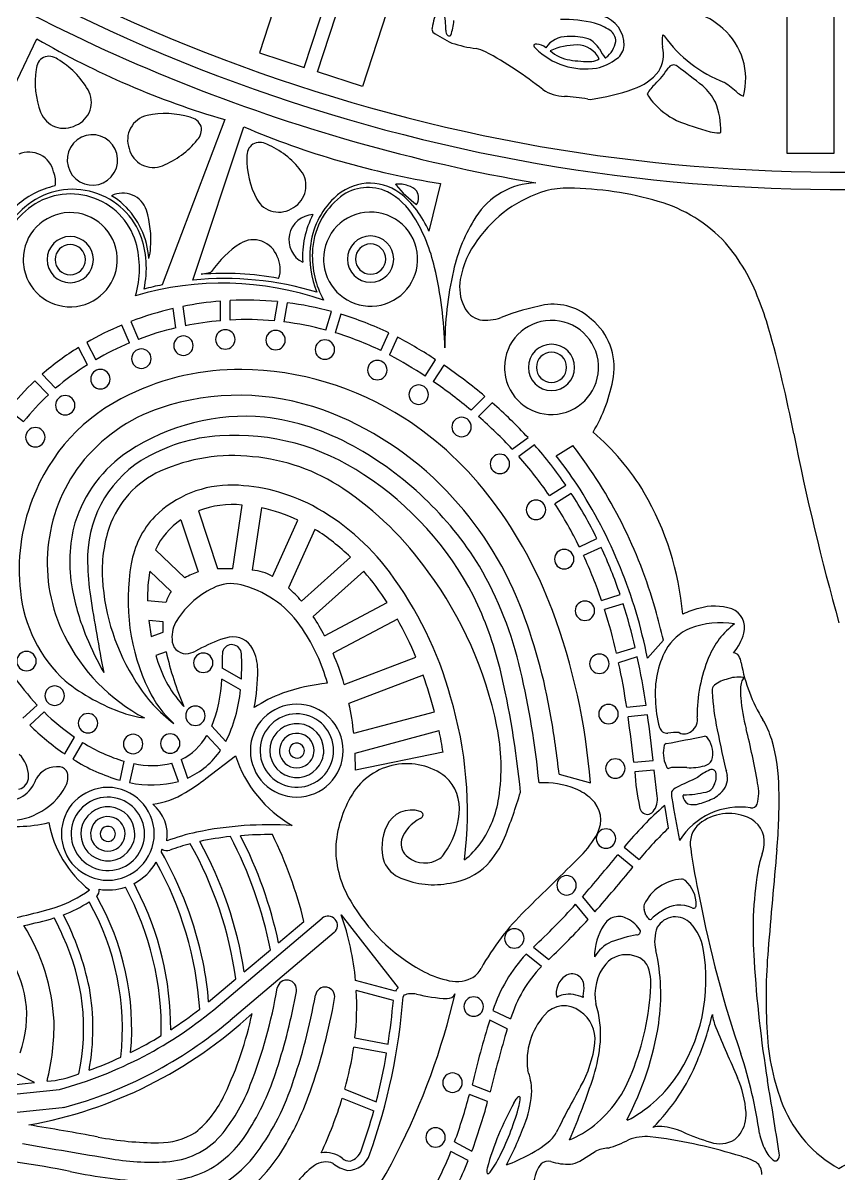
# Model space of a CAD drawing. Header units: metres. Extents: x 0.3 to 22.9, y 0.3 to 22.9.
# Drawn here: x 8.964 to 11.588, y 2.791 to 6.492 of the extents above; entities that cross this region are included whole.
import ezdxf

# ---------------------------------------------------------------- set-up
doc = ezdxf.new("R2010")
doc.units = ezdxf.units.M

msp = doc.modelspace()

# ---------------------------------------------------------------- linework, layer by layer
for p, q in [((9.947497, 7.085355), (9.723649, 6.396421)), ((9.868215, 6.349449), (10.092063, 7.038382)), ((9.910696, 6.335646), (10.134544, 7.024579)), ((10.279111, 6.977607), (10.055263, 6.288673)), ((11.42031, 6.797967), (11.42031, 6.07358)), ((11.572316, 6.07358), (11.572316, 6.797967)), ((8.757053, 5.916859), (9.008132, 6.441686)), ((11.020011, 6.452416), (11.02208, 6.454077)), ((11.02208, 6.454077), (11.02539, 6.451146)), ((9.723649, 6.396421), (9.868215, 6.349449)), ((10.055263, 6.288673), (9.910696, 6.335646)), ((10.779908, 6.247732), (10.788102, 6.246856)), ((9.612733, 6.181693), (9.411045, 5.650282)), ((9.509862, 5.665356), (9.673602, 6.158536)), ((11.42031, 6.07358), (11.572316, 6.07358)), ((10.163204, 5.970463), (10.16219, 5.974015)), ((10.306021, 5.97637), (10.268904, 5.822753)), ((9.536931, 5.684151), (9.564115, 5.689521)), ((9.598597, 5.535107), (9.598597, 5.597824)), ((9.629839, 5.537266), (9.629839, 5.599853)), ((9.781915, 5.596315), (9.77098, 5.534562)), ((9.81303, 5.592852), (9.802117, 5.531226)), ((9.455412, 5.512092), (9.446578, 5.574223)), ((9.477193, 5.580846), (9.486006, 5.518858)), ((9.937446, 5.50485), (9.955961, 5.564594)), ((9.985997, 5.555972), (9.967494, 5.496268)), ((9.30558, 5.463313), (9.280922, 5.520751)), ((9.30992, 5.532403), (9.334596, 5.47492)), ((10.114434, 5.438847), (10.140305, 5.495763)), ((10.168288, 5.481824), (10.142389, 5.424847)), ((9.170664, 5.393155), (9.141642, 5.448727)), ((9.168474, 5.464839), (9.197437, 5.409378)), ((10.256344, 5.357075), (10.290508, 5.409416)), ((10.316476, 5.392041), (10.282304, 5.339689)), ((9.045204, 5.296768), (9.001854, 5.341806)), ((9.025091, 5.362715), (9.068497, 5.317619)), ((10.405051, 5.246989), (10.448999, 5.291708)), ((10.472761, 5.271314), (10.428874, 5.226658)), ((8.915966, 5.249261), (8.965007, 5.210498)), ((10.536647, 5.122092), (10.587711, 5.158912)), ((10.608673, 5.13551), (10.557737, 5.098782)), ((10.678301, 5.100573), (10.732108, 5.133216)), ((10.656395, 4.972363), (10.709353, 5.005651)), ((10.726706, 4.979657), (10.673781, 4.946391)), ((9.527532, 4.923476), (9.58946, 4.737691)), ((9.637947, 4.738235), (9.668434, 4.942264)), ((9.73026, 4.93308), (9.700292, 4.732531)), ((9.471346, 4.894378), (9.527153, 4.726957)), ((9.765643, 4.712709), (9.847328, 4.893658)), ((9.902457, 4.863865), (9.817434, 4.675523)), ((10.752657, 4.807913), (10.809371, 4.834229)), ((9.484106, 4.707967), (9.389797, 4.7984)), ((10.822875, 4.806053), (10.766177, 4.779745)), ((9.58946, 4.737691), (9.637947, 4.738235)), ((9.858785, 4.633173), (10.016292, 4.774498)), ((9.371061, 4.729769), (9.439584, 4.664062)), ((10.059258, 4.729073), (9.896715, 4.58323)), ((9.423392, 4.6286), (9.364072, 4.633814)), ((9.933507, 4.521997), (10.13487, 4.628601)), ((10.824042, 4.635533), (10.883639, 4.654429)), ((10.893463, 4.624769), (10.833882, 4.605878)), ((9.413873, 4.566692), (9.367962, 4.570727)), ((9.367962, 4.570727), (9.375828, 4.519115)), ((9.414795, 4.53321), (9.413873, 4.566692)), ((10.167433, 4.575117), (9.960588, 4.465611)), ((9.375828, 4.519115), (9.414795, 4.53321)), ((9.626756, 4.516915), (9.598776, 4.509489)), ((10.872287, 4.465609), (10.932066, 4.484486)), ((11.023069, 4.507113), (10.97179, 4.449918)), ((9.424003, 4.470072), (9.390878, 4.45809)), ((9.996486, 4.36531), (10.227378, 4.453013)), ((10.938987, 4.453909), (10.879127, 4.435006)), ((9.665696, 4.382032), (9.604412, 4.417462)), ((9.662859, 4.347585), (9.603081, 4.382144)), ((10.250185, 4.394814), (10.011821, 4.304273)), ((8.963138, 4.256795), (9.009336, 4.298917)), ((9.475875, 4.29974), (9.480953, 4.294536)), ((10.90508, 4.291775), (10.967284, 4.298448)), ((9.031292, 4.276657), (8.985028, 4.234476)), ((10.027212, 4.20805), (10.28695, 4.277463)), ((10.971789, 4.26751), (10.909606, 4.260839)), ((9.570271, 4.230899), (9.615763, 4.181687)), ((9.097842, 4.141621), (9.129087, 4.19597)), ((9.598946, 4.153855), (9.555082, 4.201305)), ((10.031816, 4.144583), (10.301481, 4.216649)), ((9.155265, 4.178821), (9.124095, 4.1246)), ((10.314408, 4.14761), (10.032363, 4.089072)), ((9.275782, 4.056796), (9.289278, 4.117924)), ((9.319643, 4.110547), (9.306165, 4.049499)), ((9.46342, 4.053514), (9.442516, 4.112521)), ((9.4718, 4.12342), (9.492749, 4.064285)), ((9.551697, 4.062428), (9.646502, 4.135401)), ((10.032363, 4.089072), (10.031816, 4.144583)), ((10.927645, 4.11544), (10.989947, 4.120742)), ((10.68772, 4.076103), (10.788148, 4.048794)), ((10.993383, 4.089679), (10.931086, 4.084377)), ((11.002868, 4.006145), (10.993383, 4.089679)), ((11.048854, 4.097717), (11.039169, 4.094924)), ((11.2271, 4.088995), (11.225847, 4.08853)), ((11.039629, 3.903483), (11.027162, 3.975612)), ((9.409956, 3.835242), (9.407729, 3.828004)), ((10.924421, 3.777447), (10.876167, 3.817186)), ((10.897044, 3.842099), (10.945293, 3.802364)), ((9.328626, 3.709055), (9.321145, 3.725315)), ((10.762628, 3.682511), (10.802704, 3.633529)), ((10.780694, 3.609103), (10.740669, 3.658022)), ((10.966915, 3.6233), (10.960813, 3.641793)), ((9.591097, 3.330639), (9.925403, 3.613268)), ((9.785374, 3.534171), (9.867048, 3.60322)), ((9.987129, 3.623965), (10.170155, 3.389481)), ((9.964143, 3.567445), (9.629837, 3.284816)), ((10.605112, 3.520298), (10.654506, 3.480937)), ((9.675161, 3.440995), (9.759236, 3.512074)), ((10.63054, 3.458476), (10.581345, 3.497678)), ((9.560437, 3.344115), (9.648115, 3.418129)), ((10.161373, 3.378407), (10.033117, 3.4128)), ((9.000344, 3.084772), (8.395493, 3.386644)), ((10.154749, 3.349121), (10.035438, 3.381116)), ((10.188613, 3.365834), (10.185866, 3.36035)), ((10.474889, 3.316911), (10.531413, 3.28921)), ((10.521021, 3.258108), (10.464325, 3.285893)), ((10.030891, 3.228134), (10.137504, 3.208512)), ((10.132701, 3.17889), (10.02708, 3.19833)), ((8.658574, 3.049793), (9.000344, 3.084772)), ((10.407624, 3.077655), (10.466312, 3.055024)), ((8.661628, 3.019947), (9.081263, 3.062895)), ((9.998726, 3.063879), (10.099658, 3.022734)), ((10.457809, 3.023467), (10.399231, 3.046056)), ((10.56041, 3.040261), (10.562258, 3.035323)), ((9.089802, 3.003452), (8.667738, 2.960254)), ((9.094561, 3.004331), (9.089802, 3.003452)), ((9.990318, 3.034907), (10.091881, 2.993506)), ((10.542216, 3.018855), (10.55002, 3.031188)), ((10.351524, 2.894076), (10.407129, 2.864325)), ((10.395308, 2.833788), (10.33982, 2.863476)), ((10.753897, 2.831913), (10.803273, 2.863455))]:
    msp.add_line(p, q)
for centre, radius, start, end in [((11.583546, 11.577504), 5.564575, -128.169522, -87.001549), ((11.583505, 11.57738), 5.62022, -128.169522, -87.001549), ((11.577333, 11.561807), 5.666378, -123.923822, -99.805511), ((10.443918, 6.454638), 0.166034, 150.716952, 172.558582), ((10.101063, 6.478099), 0.222004, -2.345402, 13.004221), ((11.061109, 6.310456), 0.224462, 46.916302, 89.882193), ((10.209476, 6.507513), 0.140227, -22.603258, -3.057134), ((10.706626, 6.11779), 0.385954, 75.747975, 92.092553), ((10.760764, 6.340103), 0.157171, 55.028264, 74.924127), ((10.799766, 6.421471), 0.097266, -1.039798, 73.044603), ((10.366069, 8.766529), 2.692376, -120.289144, -106.248474), ((10.292842, 6.472102), 0.014149, 163.413326, -139.727211), ((10.554201, 6.86334), 0.484123, -124.205217, -115.964976), ((10.346051, 6.469075), 0.02317, -179.849651, -133.464469), ((10.334035, 6.4561), 0.005491, -135.600164, -26.888), ((10.711907, 6.367648), 0.081115, 88.721394, 146.108144), ((10.729107, 6.268159), 0.181238, 73.495817, 94.871066), ((10.742881, 6.362813), 0.087645, 31.683946, 64.514358), ((10.828544, 6.433959), 0.04145, -1.103683, 57.443573), ((11.118291, 6.435282), 0.099763, 170.11042, -168.618304), ((11.377167, 6.705522), 0.434113, -144.12873, -111.32276), ((11.0737, 6.313146), 0.214024, -15.212203, 48.886603), ((10.473485, 6.824153), 0.417249, -108.333339, -97.197265), ((10.392981, 6.279625), 0.133584, 64.277503, 77.8005), ((10.617357, 6.420806), 0.01085, 173.010042, -120.134616), ((10.613407, 6.415079), 0.009806, 75.354196, 134.05703), ((10.771966, 6.569654), 0.225067, -135.328556, -80.690115), ((10.612451, 6.375081), 0.049605, 49.639874, 86.028306), ((10.74743, 6.206862), 0.215156, 90.597619, 114.210615), ((10.743995, 6.340649), 0.081366, 26.53159, 89.161327), ((10.978039, 6.491406), 0.180556, -152.790267, -142.484292), ((10.785004, 6.449283), 0.086499, -52.074818, -10.742193), ((10.835405, 6.426832), 0.062022, -52.269433, -6.597321), ((10.925443, 6.39072), 0.098249, -32.89811, 14.665934), ((9.052985, 6.340956), 0.047282, 119.687576, 177.411635), ((9.046731, 6.337975), 0.047282, 53.559998, 111.284058), ((8.93501, 6.138479), 0.275623, 30.374537, 59.520117), ((9.86777, 5.317404), 1.229659, 51.375303, 61.688305), ((10.741927, 6.49762), 0.125617, -131.192723, -99.29318), ((10.782632, 6.746603), 0.377905, -99.287641, -88.440951), ((10.789061, 6.41915), 0.050459, -85.621576, -56.661629), ((10.77452, 6.505299), 0.161339, -77.886788, -52.221214), ((10.836669, 6.382697), 0.002226, -145.983473, -47.666642), ((9.278312, 6.302121), 0.275623, 171.451517, -159.402904), ((10.875795, 6.439136), 0.166794, -72.06955, -37.604557), ((10.752079, 6.541628), 0.346336, -45.124179, -34.113973), ((11.055561, 6.338509), 0.018951, 51.011286, 152.061659), ((9.070838, 3.674464), 3.341023, 51.520275, 53.300698), ((11.141182, 6.152029), 0.20429, 135.112316, 146.578366), ((11.01256, 5.994335), 0.369956, 47.551804, 56.022864), ((9.102936, 6.237921), 0.080468, -67.520333, 29.747246), ((10.711652, 6.401282), 0.144922, -121.772657, -92.756465), ((10.612804, 5.144597), 1.11572, 81.386263, 85.276382), ((10.692232, 6.948344), 0.708009, -82.2178, -70.62233), ((11.086345, 6.326315), 0.131129, -151.89982, -137.675304), ((11.048875, 6.170886), 0.156021, 25.204282, 49.719049), ((11.309838, 6.32929), 0.078133, -127.520772, -112.272934), ((11.179092, 6.402833), 0.25129, -139.015321, -117.10179), ((10.981639, 6.149713), 0.226071, -2.214481, 22.802249), ((9.095317, 6.23429), 0.080468, -158.775612, -61.508034), ((9.380393, 6.116367), 0.080468, 102.935989, -159.796433), ((9.421136, 5.925505), 0.275623, 73.163118, 102.308697), ((9.492048, 6.14288), 0.047282, 21.399177, 79.123236), ((9.489999, 6.149499), 0.047282, -44.728401, 12.995659), ((10.729451, 8.635241), 2.692376, -113.089144, -99.048474), ((11.469982, 7.208123), 1.105959, -111.502026, -105.577592), ((9.186861, 6.052051), 0.081147, 48.444203, 138.444203), ((9.186861, 6.052051), 0.081147, -41.555797, 48.444203), ((9.308692, 6.288812), 0.275623, -67.913862, -38.768283), ((9.724839, 6.061358), 0.047282, 60.759998, 118.484058), ((11.20506, 6.26845), 0.12969, -104.319115, -91.297252), ((11.203653, 6.142811), 0.004299, -110.835231, -25.25244), ((8.982777, 5.996131), 0.081131, 12.303877, 113.701893), ((9.186861, 6.052051), 0.081147, 138.444203, -131.555797), ((9.382888, 6.108304), 0.080468, -165.808732, -68.541153), ((9.730671, 6.065099), 0.047282, 126.887576, -175.388365), ((9.639003, 5.849432), 0.275623, 37.574537, 66.720117), ((9.959088, 6.054811), 0.275623, 178.651517, -152.202904), ((8.986863, 5.982927), 0.08113, -10.367531, 22.076684), ((9.186861, 6.052051), 0.081147, -131.555797, -41.555797), ((9.793141, 5.969137), 0.080468, -60.320333, 36.947246), ((9.120904, 5.710938), 0.263041, 101.898961, 133.953661), ((10.079, 5.815207), 0.162124, 53.580828, 135.106828), ((10.073058, 5.819447), 0.144058, 64.117224, 127.66465), ((10.170472, 5.882384), 0.092005, 69.860314, 95.164367), ((10.495361, 6.258086), 0.439381, -139.109899, -127.250494), ((10.192117, 5.921413), 0.048401, 39.18112, 78.036729), ((10.618888, 5.742951), 0.235347, 91.598248, 147.739667), ((10.71195, 5.702035), 0.259305, 88.399643, 105.019502), ((10.70655, 4.881693), 1.07962, 73.860076, 89.32912), ((9.123393, 5.722676), 0.234853, 22.508561, 130.997798), ((9.116646, 5.723284), 0.219332, 16.967255, 128.283043), ((9.284156, 5.864178), 0.081068, 18.950564, 116.0149), ((9.120085, 5.727582), 0.245734, 47.163937, 58.467646), ((9.786038, 5.96458), 0.080468, -151.575612, -54.308034), ((10.137667, 5.747853), 0.251302, 133.668158, 174.847775), ((10.128933, 5.747899), 0.234837, 127.789558, 178.469117), ((10.032355, 5.754494), 0.220419, 31.186835, 61.968055), ((9.983089, 5.702117), 0.310231, 22.883494, 51.726502), ((10.19249, 5.930363), 0.042984, -30.820334, 30.211943), ((10.761204, 5.559052), 0.410302, 106.488519, 144.904853), ((9.169706, 5.66092), 0.301173, 128.856208, 166.306628), ((9.151841, 5.683745), 0.282928, 130.173624, 148.206496), ((9.107571, 5.718404), 0.260989, 3.738296, 46.519055), ((9.028264, 5.792831), 0.346613, -3.91739, 16.367347), ((10.875722, 5.466162), 0.471161, 42.590554, 73.863821), ((9.115382, 5.731265), 0.151344, 91.478807, -179.984814), ((9.115382, 5.731265), 0.151344, 2.942427, 91.478807), ((9.899658, 5.795247), 0.081129, 92.580051, 167.911855), ((10.151744, 5.741259), 0.289199, 152.165024, -176.341315), ((10.081375, 5.733015), 0.151344, 91.478807, -179.984814), ((10.081375, 5.733015), 0.151344, 2.942427, 91.478807), ((9.768137, 5.589701), 0.531804, 12.629015, 31.634736), ((10.864562, 5.58215), 0.528949, 147.214826, 167.655679), ((9.053634, 5.703993), 0.306596, -12.696888, 20.743166), ((9.899658, 5.795247), 0.081129, 167.911855, -116.756342), ((9.115359, 5.73135), 0.074404, 90, 180), ((9.115359, 5.73135), 0.048645, 90, -180), ((9.115359, 5.73135), 0.074404, 0, 90), ((9.115359, 5.73135), 0.048645, 0, 90), ((9.023566, 5.70295), 0.314389, -16.173323, 15.561339), ((9.85085, 5.498488), 0.341844, 123.420744, 145.235311), ((9.704235, 5.714194), 0.081131, 19.503877, 120.901893), ((10.081352, 5.7331), 0.074404, 90, 180), ((10.081352, 5.7331), 0.048645, 90, 180), ((10.081352, 5.7331), 0.074404, 0, 90), ((10.081352, 5.7331), 0.048645, 0, 90), ((10.662006, 5.615536), 0.296861, 142.816372, 169.9016), ((10.77023, 5.396475), 0.596324, 20.216614, 40.660107), ((9.115375, 5.731199), 0.151354, -82.519822, 2.967384), ((9.228166, 5.777964), 0.146166, -16.921384, -3.456615), ((9.710076, 5.701616), 0.081009, -22.11702, 29.316587), ((10.185961, 5.741239), 0.300003, 174.418098, -157.487099), ((10.186424, 5.742289), 0.292486, 177.671334, -151.207852), ((10.081368, 5.732949), 0.151354, -82.519822, 2.967384), ((9.115029, 5.731079), 0.150991, 179.944755, -168.024038), ((9.115359, 5.73135), 0.074404, 180, -90), ((9.115359, 5.73135), 0.048645, 180, -90), ((9.115359, 5.73135), 0.048645, -90, 0), ((9.115359, 5.73135), 0.074404, -90, 0), ((10.081022, 5.732829), 0.150991, 179.944755, -168.024038), ((10.081368, 5.732949), 0.151354, -168.007028, -82.519822), ((10.081352, 5.7331), 0.074404, 180, -90), ((10.081352, 5.7331), 0.048645, 180, -90), ((10.081352, 5.7331), 0.048645, -90, 0), ((10.081352, 5.7331), 0.074404, -90, 0), ((9.047219, 5.416316), 1.273241, 1.392186, 13.149725), ((9.115375, 5.731199), 0.151354, -168.007028, -82.519822), ((9.612872, 4.658642), 1.011971, 72.99545, 95.84233), ((9.611165, 4.728242), 0.958787, 79.54656, 94.440577), ((9.562468, 5.698458), 0.009088, -79.558033, -33.741677), ((11.37736, 5.454448), 1.0573, 166.836212, -179.609959), ((10.509131, 5.64292), 0.141553, 169.964506, -153.87656), ((9.605873, 4.658641), 0.99697, 71.021748, 106.332621), ((9.612872, 4.658642), 1.011971, 101.504208, 104.895811), ((9.681541, 4.562175), 1.038965, 94.579018, 101.343153), ((9.681638, 4.556168), 1.044969, 84.493316, 92.841328), ((9.681361, 4.551284), 1.049858, 74.837383, 82.795186), ((10.211207, 5.165251), 1.201048, 16.733236, 21.35191), ((9.680947, 4.564174), 1.036884, 103.06354, 110.966936), ((9.671706, 4.522648), 1.080064, 64.287072, 73.082589), ((10.449711, 5.609642), 0.073644, -156.768747, -103.412705), ((10.792246, 4.797927), 0.80211, 100.881078, 111.286538), ((10.669668, 5.410604), 0.177373, 46.288717, 99.35657), ((9.664102, 4.609071), 0.988932, 112.797083, 120.077804), ((9.681542, 4.562173), 0.976463, 94.872822, 101.551499), ((9.681644, 4.556481), 0.982153, 84.781176, 93.023532), ((9.681363, 4.551298), 0.98734, 74.967571, 82.975005), ((10.451868, 5.681851), 0.145126, -97.618391, -70.188835), ((10.663123, 5.384904), 0.151344, 91.478807, -179.984814), ((10.663123, 5.384904), 0.151344, 2.942427, 91.478807), ((10.666769, 5.385698), 0.197956, -9.145168, 50.667855), ((9.680985, 4.564013), 0.974545, 103.383338, 110.820201), ((9.479338, 5.454789), 0.031252, 90, -180), ((9.479338, 5.454789), 0.031252, 0, 90), ((9.614218, 5.474865), 0.031252, 90, -180), ((9.614218, 5.474865), 0.031252, 0, 90), ((9.775868, 5.47258), 0.031252, 90, 180), ((9.775868, 5.47258), 0.031252, 0, 90), ((9.671689, 4.522593), 1.017618, 64.209575, 73.101083), ((9.535665, 4.274637), 1.362906, 56.368567, 62.34336), ((7.415303, 4.393941), 4.10117, 10.931469, 15.806439), ((9.623468, 4.673857), 0.912458, 121.873925, 130.979195), ((9.664125, 4.609025), 0.926479, 112.767825, 120.246583), ((9.344222, 5.412899), 0.031252, 90, 180), ((9.344222, 5.412899), 0.031252, 0, 90), ((9.479338, 5.454789), 0.031252, -180, -90), ((9.479338, 5.454789), 0.031252, -90, 0), ((9.614218, 5.474865), 0.031252, 180, -90), ((9.614218, 5.474865), 0.031252, -90, 0), ((9.775868, 5.47258), 0.031252, 180, -90), ((9.775868, 5.47258), 0.031252, -90, 0), ((9.934369, 5.442155), 0.031252, 90, -180), ((9.934369, 5.442155), 0.031252, -180, -90), ((9.934369, 5.442155), 0.031252, 0, 90), ((9.934369, 5.442155), 0.031252, -90, 0), ((10.6631, 5.384989), 0.074404, 90, 180), ((10.6631, 5.384989), 0.074404, 0, 90), ((9.344222, 5.412899), 0.031252, -180, -90), ((9.344222, 5.412899), 0.031252, -90, 0), ((10.103108, 5.376178), 0.031252, 90, 180), ((10.103108, 5.376178), 0.031252, 0, 90), ((9.530958, 4.267068), 1.309312, 56.356711, 62.161151), ((10.6631, 5.384989), 0.048645, 90, 180), ((10.6631, 5.384989), 0.048645, 0, 90), ((9.622782, 4.674779), 0.848808, 122.184745, 130.769324), ((9.212406, 5.346968), 0.031252, 90, 180), ((9.212406, 5.346968), 0.031252, 0, 90), ((9.658834, 4.565767), 0.812302, 89.390402, 115.87886), ((9.656917, 4.393938), 0.984142, 57.281748, 89.385219), ((10.103108, 5.376178), 0.031252, -180, -90), ((10.103108, 5.376178), 0.031252, -90, 0), ((9.391178, 4.032194), 1.644798, 49.974284, 55.766955), ((10.66277, 5.384718), 0.150991, 179.944755, -168.024038), ((10.6631, 5.384989), 0.074404, 180, -90), ((10.6631, 5.384989), 0.048645, 180, -90), ((10.6631, 5.384989), 0.074404, -90, 0), ((10.6631, 5.384989), 0.048645, -90, 0), ((10.663116, 5.384838), 0.151354, -82.519822, 2.967384), ((9.635636, 4.667482), 0.925415, 133.224811, 141.048013), ((9.212406, 5.346968), 0.031252, -180, -90), ((9.212406, 5.346968), 0.031252, -90, 0), ((9.391075, 4.031966), 1.582539, 50.153926, 55.725103), ((10.663116, 5.384838), 0.151354, -168.007028, -82.519822), ((10.363433, 5.436805), 0.505565, -30.982414, -9.399757), ((9.634684, 4.668372), 0.861607, 133.169813, 141.00868), ((9.561109, 4.747565), 0.606141, 115.068211, 159.511234), ((9.099258, 5.263135), 0.031252, 90, -180), ((9.099258, 5.263135), 0.031252, 0, 90), ((9.657511, 4.496264), 0.798934, 70.255678, 108.445022), ((10.235895, 5.297166), 0.031252, 90, 180), ((10.235895, 5.297166), 0.031252, -180, -90), ((10.235895, 5.297166), 0.031252, 0, 90), ((10.235895, 5.297166), 0.031252, -90, 0), ((9.099258, 5.263135), 0.031252, -180, -90), ((9.099258, 5.263135), 0.031252, -90, 0), ((9.505262, 4.166905), 1.468256, 42.503578, 48.780566), ((9.58107, 4.732112), 0.551021, 108.664073, 141.808205), ((9.678489, 4.547005), 0.680533, 84.809795, 123.473074), ((9.64734, 4.454732), 0.775576, 60.770496, 83.134539), ((9.568883, 4.266065), 1.045556, 43.582896, 69.94599), ((9.59381, 4.299353), 1.097831, 36.738146, 57.178903), ((10.373977, 5.193084), 0.031252, 90, 180), ((10.373977, 5.193084), 0.031252, 0, 90), ((9.505307, 4.166952), 1.405686, 42.803252, 48.926827), ((9.00332, 5.160303), 0.031252, 90, 180), ((9.00332, 5.160303), 0.031252, 0, 90), ((10.373977, 5.193084), 0.031252, -180, -90), ((10.373977, 5.193084), 0.031252, -90, 0), ((9.00332, 5.160303), 0.031252, -180, -90), ((9.00332, 5.160303), 0.031252, -90, 0), ((9.627362, 4.626325), 0.53922, 93.230731, 121.71764), ((9.645568, 4.427197), 0.73909, 55.960862, 93.769944), ((10.282274, 4.574338), 0.792129, 30.94713, 49.486113), ((19.218573, 6.711924), 7.927586, -168.796693, -164.276039), ((9.535641, 4.760579), 0.423596, 123.289139, 162.938017), ((9.490272, 4.162269), 1.107513, 31.795726, 61.067597), ((9.570125, 4.226357), 1.380269, 34.374268, 41.199139), ((9.508663, 4.18785), 1.546136, 15.707002, 37.69355), ((9.566522, 4.755666), 0.52511, 142.846654, -153.522354), ((9.542659, 4.771109), 0.37155, 122.344513, -177.818505), ((9.639206, 4.526868), 0.574258, 83.72261, 114.076169), ((9.646763, 4.478302), 0.621839, 56.223803, 84.904156), ((10.497271, 5.074441), 0.031252, 90, 180), ((10.497271, 5.074441), 0.031252, 180, -90), ((10.497271, 5.074441), 0.031252, 0, 90), ((10.497271, 5.074441), 0.031252, -90, 0), ((9.570397, 4.226557), 1.317428, 34.479218, 41.457645), ((9.596207, 4.245332), 1.379262, 33.608367, 38.321328), ((9.534178, 4.769293), 0.310092, 114.631815, 161.087543), ((9.498511, 4.176498), 1.029316, 27.289612, 56.98908), ((9.633092, 4.657199), 0.349099, 88.882909, 134.74048), ((9.625046, 4.426062), 0.580359, 62.381827, 88.533582), ((9.401184, 4.13778), 1.601322, 11.240328, 32.950906), ((9.402933, 4.118055), 1.056842, 35.218272, 56.093868), ((9.518327, 4.209617), 1.12111, 21.558594, 43.891381), ((9.558022, 4.219139), 1.39435, 26.17602, 33.053978), ((10.147085, 4.509298), 0.94162, 5.005384, 30.111093), ((9.567464, 4.735605), 0.616346, 158.676523, -173.400231), ((9.638158, 4.631564), 0.312171, 84.434489, 110.755237), ((9.619559, 4.410806), 0.533877, 64.746001, 78.032818), ((9.539066, 4.277686), 0.751723, 36.708422, 61.817863), ((9.326421, 4.101831), 1.430261, 20.516826, 36.672011), ((10.613257, 4.926797), 0.031252, 90, -180), ((10.613257, 4.926797), 0.031252, 180, -90), ((10.613257, 4.926797), 0.031252, 0, 90), ((10.613257, 4.926797), 0.031252, -90, 0), ((9.558123, 4.219215), 1.33172, 26.235308, 33.095929), ((9.592705, 4.708243), 0.284506, 136.19924, 170.971753), ((9.594942, 4.70673), 0.224694, 123.371184, 155.92244), ((9.582435, 4.760281), 0.468611, 164.582079, -169.17046), ((9.655509, 4.730558), 0.437436, 161.438854, -176.483608), ((9.557492, 4.307272), 0.654826, 45.521325, 58.210233), ((10.703948, 4.768092), 0.031252, 90, -180), ((10.703948, 4.768092), 0.031252, 0, 90), ((9.433117, 4.16114), 1.4696, 18.832595, 24.893599), ((9.432425, 4.160839), 1.532857, 18.784316, 24.892828), ((9.974968, 4.768686), 0.803676, -179.164423, -171.47657), ((9.96088, 4.636108), 0.659577, 169.801878, -154.03842), ((9.388537, 4.142638), 1.204889, 12.840186, 30.039893), ((10.703948, 4.768092), 0.031252, -180, -90), ((10.703948, 4.768092), 0.031252, -90, 0), ((9.904777, 4.745294), 0.687138, -176.532044, -147.082808), ((9.907126, 4.642489), 0.543124, 170.752539, -179.08475), ((9.577251, 4.55511), 0.179001, 106.252692, 121.356554), ((9.692082, 4.587825), 0.144939, 59.500585, 86.752609), ((9.378735, 4.138247), 0.901215, 32.96344, 40.964321), ((9.17281, 4.003186), 1.209427, 15.43792, 36.76224), ((9.252996, 3.978422), 1.260163, 11.512232, 36.473594), ((9.407036, 4.710347), 0.454127, -174.239618, -132.677381), ((9.856905, 4.805225), 0.746674, -169.740266, -157.355551), ((9.568287, 4.583868), 0.151643, 148.073084, 162.843516), ((9.702759, 4.413859), 0.290917, 113.951079, 147.299223), ((9.63327, 4.564165), 0.125369, 70.157232, 112.814176), ((9.583259, 4.36175), 0.333446, 33.106191, 73.882589), ((9.532651, 4.356091), 0.427946, 40.351053, 48.282034), ((15.804393, 5.674393), 6.703031, -171.205581, -169.067698), ((9.344242, 4.128814), 1.188615, 13.958944, 25.922752), ((10.770649, 4.602216), 0.031252, 90, 180), ((10.770649, 4.602216), 0.031252, 0, 90), ((8.911591, 3.968306), 1.774071, 9.537439, 21.606478), ((8.756785, 3.891644), 2.037433, 4.423689, 20.438271), ((10.770649, 4.602216), 0.031252, 180, -90), ((10.770649, 4.602216), 0.031252, -90, 0), ((9.147792, 4.068844), 1.76955, 12.956905, 17.667127), ((9.152035, 4.07012), 1.827624, 13.104281, 17.666819), ((9.012615, 4.033683), 2.065445, 13.250834, 16.098702), ((11.214512, 4.304446), 0.314829, 104.172577, 114.268471), ((11.187242, 4.445187), 0.171882, 71.192158, 106.846473), ((11.221023, 4.548291), 0.063404, -16.525797, 70.051184), ((9.545193, 4.516923), 0.102657, 148.194328, -176.180764), ((9.341861, 4.208173), 0.669724, 27.94267, 34.056989), ((9.160771, 4.005146), 1.156821, 22.777458, 29.51851), ((11.206506, 4.293189), 0.270619, 80.361212, 111.242753), ((11.404875, 4.356037), 0.254995, 126.887063, 157.934105), ((9.63812, 4.791812), 0.605314, -153.481317, -118.009381), ((10.174224, 4.93219), 1.088426, -157.61845, -150.919307), ((9.639763, 4.44859), 0.069552, 25.889171, 100.778122), ((9.348053, 4.20215), 0.617663, 15.670792, 33.590647), ((11.174834, 4.392802), 0.166429, 113.50582, 150.20846), ((11.116979, 4.575912), 0.171036, -39.686985, -15.482178), ((9.488959, 4.509501), 0.046198, 179.276234, -92.151906), ((9.900741, 3.7419), 0.824849, 111.474411, 117.640765), ((9.635108, 4.462041), 0.031252, 83.602243, 165.059089), ((9.635108, 4.462041), 0.031252, 2.145398, 83.602243), ((8.974799, 4.440162), 0.031252, 90, -180), ((8.974799, 4.440162), 0.031252, 0, 90), ((9.773835, 4.561663), 0.396716, -164.866145, -138.682735), ((10.391774, 4.687048), 0.991796, -167.363116, -156.686694), ((9.47792, 4.550201), 0.087362, -83.886503, -62.638634), ((9.543236, 4.434785), 0.031252, 90, -180), ((9.543236, 4.434785), 0.031252, 0, 90), ((10.163246, 4.438473), 0.559229, 176.757991, -177.846844), ((8.810784, 4.429388), 0.856222, -3.170517, 2.263952), ((9.573917, 4.41311), 0.144316, -0.017622, 27.147562), ((9.186131, 4.131856), 0.843313, 16.071096, 23.313851), ((10.817103, 4.431801), 0.031252, 90, -180), ((10.817103, 4.431801), 0.031252, 0, 90), ((8.557144, 3.940074), 2.436638, 8.457591, 12.173864), ((11.296643, 4.336799), 0.300201, 152.48389, -175.939129), ((11.618114, 4.265583), 0.48661, 157.495953, -179.493594), ((11.246767, 4.443924), 0.02284, 35.768811, 85.399424), ((11.217386, 4.427081), 0.056632, 7.944473, 32.217711), ((8.974799, 4.440162), 0.031252, -180, -90), ((8.974799, 4.440162), 0.031252, -90, 0), ((9.543236, 4.434785), 0.031252, -180, -90), ((9.543236, 4.434785), 0.031252, -90, 0), ((9.110069, 4.406268), 0.608202, -10.912914, 0.640372), ((7.709046, 3.751198), 2.86675, 5.359486, 13.399551), ((7.809527, 3.768782), 2.82753, 5.686183, 13.115773), ((10.817103, 4.431801), 0.031252, -180, -90), ((10.817103, 4.431801), 0.031252, -90, 0), ((8.544753, 3.938056), 2.386685, 8.52292, 12.017925), ((11.780192, 4.522817), 0.514286, -170.157972, -148.169684), ((9.588329, 4.848049), 0.797984, -145.656183, -136.516254), ((9.489169, 4.864438), 0.624644, -128.631525, -109.054805), ((9.747463, 4.632349), 0.493791, -148.164722, -127.21696), ((9.161918, 4.398666), 0.441473, -22.334771, -2.144797), ((9.999701, 3.769779), 0.601908, 95.428642, 109.607227), ((8.98826, 3.935025), 1.343079, 14.771492, 20.019477), ((11.243925, 4.29521), 0.087984, 102.400637, 133.961123), ((11.263145, 4.28815), 0.100499, 80.552681, 112.286918), ((11.42035, 4.340272), 0.149904, 169.099172, -172.915796), ((11.310519, 4.36051), 0.038238, 143.476685, 167.75543), ((11.27837, 4.385227), 0.00242, -54.051442, 58.318548), ((9.06549, 4.328977), 0.031252, 90, 180), ((9.06549, 4.328977), 0.031252, 0, 90), ((9.691798, 4.505193), 0.360338, -154.023956, -132.404475), ((9.205715, 4.387727), 0.458903, -26.678536, -5.018364), ((9.974726, 3.873747), 0.495717, 110.920517, 122.651505), ((11.212278, 4.344508), 0.032604, 154.505083, -174.801589), ((11.947888, 4.383035), 0.769199, -176.908746, -167.73307), ((9.06549, 4.328977), 0.031252, 180, -90), ((9.06549, 4.328977), 0.031252, -90, 0), ((9.517915, 4.264522), 0.031252, 90, -180), ((9.517915, 4.264522), 0.031252, 0, 90), ((9.844033, 4.152454), 0.14931, 90, 180), ((9.844033, 4.152454), 0.14931, 0, 90), ((9.111363, 4.110901), 0.920987, 6.055019, 12.120089), ((9.108499, 3.9562), 1.284234, -6.933749, 16.694907), ((10.846447, 4.269774), 0.031252, 90, -180), ((10.846447, 4.269774), 0.031252, 0, 90), ((11.345979, 4.322215), 0.348848, -178.903585, -164.107986), ((12.010362, 4.39887), 0.742782, -174.043166, -166.280834), ((9.552496, 4.808764), 0.744843, -134.406947, -124.642464), ((9.172664, 4.240429), 0.031252, 90, -180), ((9.172664, 4.240429), 0.031252, 0, 90), ((9.394391, 4.574658), 0.319839, -109.954192, -97.281253), ((9.517915, 4.264522), 0.031252, 180, -90), ((9.517915, 4.264522), 0.031252, -90, 0), ((9.84402, 4.152474), 0.118071, 85.586122, 171.184177), ((9.84402, 4.152474), 0.118071, -0.011933, 85.586122), ((7.851517, 3.766092), 2.853096, 6.237956, 10.014856), ((10.846447, 4.269774), 0.031252, 180, -90), ((10.846447, 4.269774), 0.031252, -90, 0), ((5.914224, 3.567259), 5.043302, 6.240077, 7.904646), ((5.856121, 3.560103), 5.164348, 6.232288, 7.873072), ((11.090798, 4.250797), 0.042053, -57.269639, 14.437648), ((9.552484, 4.808947), 0.80748, -134.647982, -124.266123), ((9.172664, 4.240429), 0.031252, -180, -90), ((9.172664, 4.240429), 0.031252, -90, 0), ((9.84402, 4.152474), 0.086819, 84.986291, 169.989049), ((9.84402, 4.152474), 0.086819, -0.016467, 84.986291), ((9.842179, 4.098546), 0.658858, -8.559755, 11.501779), ((11.034232, 4.233439), 0.024706, -164.152291, -82.594843), ((9.110913, 3.668101), 2.247367, 9.719664, 14.287142), ((11.094071, 4.103533), 0.289839, 16.903887, 30.716369), ((9.317605, 4.173772), 0.031252, 90, -180), ((9.317605, 4.173772), 0.031252, 0, 90), ((9.436913, 4.175117), 0.031252, 90, -180), ((9.436913, 4.175117), 0.031252, 0, 90), ((9.386652, 4.297937), 0.194181, -63.991813, -29.84372), ((9.84402, 4.152473), 0.055567, 83.17519, 166.376125), ((9.84402, 4.152473), 0.055567, -0.025745, 83.17519), ((8.98826, 3.935025), 1.343079, 9.107157, 12.103877), ((10.183058, 8.864074), 4.765271, -79.732811, -78.229782), ((11.063414, 3.984832), 0.22561, 87.345653, 96.616982), ((11.090199, 4.239395), 0.033456, -119.231581, -45.772322), ((11.153497, 4.184268), 0.01482, 22.93789, 83.744616), ((11.105286, 4.144845), 0.076612, -17.802268, 36.154636), ((13.637597, 4.67747), 2.48391, -169.3778, -165.909029), ((10.790255, 4.021991), 0.604326, 0.465729, 15.925376), ((9.439985, 4.627483), 0.531379, -122.399124, -106.476116), ((9.317605, 4.173772), 0.031252, 180, -90), ((9.317605, 4.173772), 0.031252, -90, 0), ((9.436913, 4.175117), 0.031252, -180, -90), ((9.436913, 4.175117), 0.031252, -90, 0), ((9.390286, 4.293508), 0.251081, -65.915336, -33.793986), ((9.844033, 4.152454), 0.14931, 180, -90), ((9.844019, 4.152452), 0.118073, 171.173296, -103.933085), ((9.844019, 4.152452), 0.086822, 169.975166, -105.788031), ((9.84402, 4.152454), 0.055571, 166.357247, -111.428679), ((9.844021, 4.152457), 0.024321, 158.92106, -122.996629), ((9.84402, 4.152473), 0.024314, 79.447863, 158.95543), ((9.844033, 4.152454), 0.14931, -90, 0), ((9.84402, 4.152473), 0.024314, -0.059703, 79.447863), ((9.84402, 4.152448), 0.024315, -44.89682, 0.000348), ((9.84402, 4.152447), 0.055567, -29.208695, 0.000605), ((9.84402, 4.152447), 0.086819, -21.547959, 0.00127), ((9.84402, 4.152446), 0.118071, -19.037167, 0.001596), ((11.115657, 4.14487), 0.093201, 164.34741, -153.734069), ((11.034617, 4.165597), 0.009763, 103.044457, 153.083846), ((8.879561, 4.068373), 0.101741, 0.325809, 45.021446), ((9.438675, 4.624789), 0.590889, -122.166804, -106.002262), ((9.376976, 4.366905), 0.262691, -102.606355, -75.552317), ((10.03633, 4.266344), 0.411232, -161.432887, -120.306314), ((9.844019, 4.152452), 0.118073, -103.933085, -19.039465), ((9.844019, 4.152452), 0.086822, -105.788031, -21.551229), ((9.84402, 4.152454), 0.055571, -111.428679, -29.214605), ((9.844021, 4.152457), 0.024321, -122.996629, -44.914318), ((10.197656, 3.905065), 0.205189, 52.670983, 148.326545), ((10.8683, 4.094711), 0.031252, 90, 180), ((10.8683, 4.094711), 0.031252, 0, 90), ((11.147548, 4.137136), 0.034473, -76.239483, -27.119128), ((9.073424, 4.02154), 0.078987, 83.036725, 149.364383), ((9.078964, 4.070757), 0.029466, 20.814838, 82.128171), ((9.04893, 4.067271), 0.059244, -28.894888, 13.625592), ((10.8683, 4.094711), 0.031252, -180, -90), ((10.8683, 4.094711), 0.031252, -90, 0), ((11.696843, 4.129963), 0.767112, -176.593232, -168.074615), ((11.043915, 4.106031), 0.012079, -168.511157, -113.135978), ((11.072258, 3.699592), 0.398812, 86.265314, 93.36434), ((11.10776, 4.282058), 0.184747, -92.955374, -74.945092), ((11.23016, 3.951362), 0.150285, 112.4789, 130.51691), ((11.178939, 4.077563), 0.014119, 21.285604, 116.226564), ((11.122847, 4.071479), 0.070149, -26.354617, 9.19511), ((11.166872, 4.063556), 0.062235, -50.725013, 8.478634), ((8.908065, 4.091825), 0.101922, -97.275782, -17.138465), ((8.940877, 4.067744), 0.040442, -76.234318, 1.710196), ((8.921063, 4.131667), 0.202381, -64.092793, -27.363981), ((9.376774, 4.365558), 0.32385, -102.593331, -74.481534), ((9.138492, 4.600847), 0.678699, -59.189775, -52.495908), ((10.232163, 3.967764), 0.134824, -7.751, 48.169341), ((10.63555, 3.762211), 0.286991, 68.514734, 92.47751), ((12.148458, 1.820388), 2.464375, 114.34614, 116.083263), ((11.155108, 4.051191), 0.032465, -80.941207, -19.530103), ((11.189948, 4.016317), 0.139604, -14.8883, 12.914769), ((9.236303, 3.884724), 0.14931, 90, 180), ((9.23629, 3.884745), 0.118071, 85.586122, 171.184177), ((9.236303, 3.884724), 0.14931, 0, 90), ((9.23629, 3.884745), 0.118071, -0.011933, 85.586122), ((9.344971, 4.242576), 0.265306, -82.275073, -57.857741), ((10.338713, 3.819907), 0.369954, 148.573136, 177.224974), ((10.15284, 4.052575), 0.344816, -34.892419, -8.689238), ((8.881681, 4.520524), 1.754788, -21.688722, -16.608079), ((10.680357, 3.880203), 0.160794, 46.245147, 67.972073), ((10.944614, 3.994795), 0.05935, -40.634706, 11.025919), ((11.104512, 4.012458), 0.055769, 172.029095, -166.956559), ((11.08619, 3.993499), 0.045549, 117.824187, 144.125825), ((15.472526, 4.722746), 4.481035, -170.716555, -168.947683), ((11.088894, 4.006931), 0.003176, 99.476724, -160.38359), ((11.119967, 4.010307), 0.034353, -172.569942, -122.508146), ((11.081093, 4.356916), 0.346929, -88.797993, -76.816184), ((11.056111, 4.270571), 0.300286, -73.982117, -64.343361), ((11.137939, 4.083408), 0.096421, -60.01502, -44.873627), ((9.64026, 3.989968), 1.75469, -5.125709, 1.206143), ((9.23629, 3.884744), 0.086819, 84.986291, 169.989049), ((9.23629, 3.884744), 0.086819, -0.016467, 84.986291), ((9.301119, 3.881206), 0.126567, -8.757504, 51.080024), ((10.212524, 3.874473), 0.086707, 71.315425, 155.849948), ((10.730831, 3.928932), 0.090731, -28.142614, 47.987072), ((11.711492, 3.178524), 1.050551, 130.647333, 140.828469), ((10.974435, 3.975545), 0.028445, -171.718674, -93.616109), ((11.269356, 3.740204), 0.230612, 81.500444, 147.618915), ((11.119291, 4.040055), 0.061353, -106.852168, -71.290597), ((11.307046, 3.986882), 0.018945, -100.972502, -19.854852), ((11.580488, 11.57066), 11.232416, -137.10925, -100.175737), ((8.927382, 4.101586), 0.172724, -97.402628, -61.617763), ((9.23629, 3.884744), 0.055567, 83.17519, 166.376125), ((9.23629, 3.884744), 0.055567, -0.025745, 83.17519), ((10.295017, 3.82632), 0.120599, 116.656692, 160.867843), ((10.23587, 3.941677), 0.015577, 16.969409, 73.474659), ((10.2371, 3.947268), 0.013709, -73.860065, -4.371734), ((10.100493, 3.973936), 0.266378, -34.741134, -5.245838), ((10.969807, 3.973117), 0.026115, -83.767942, -40.537229), ((11.233738, 3.797138), 0.153017, 67.137768, 128.396054), ((11.2632, 3.859451), 0.084204, -7.184601, 69.137158), ((8.937754, 4.38582), 0.477536, -99.761908, -76.849753), ((9.398358, 3.985933), 0.357936, -169.516584, -128.113467), ((9.236289, 3.884722), 0.118073, 171.173296, -103.933085), ((9.236289, 3.884723), 0.086822, 169.975166, -105.788031), ((9.236289, 3.884725), 0.055571, 166.357247, -111.428679), ((9.236291, 3.884728), 0.024321, 158.92106, -122.996629), ((9.23629, 3.884744), 0.024314, 79.447863, 158.95543), ((9.23629, 3.884744), 0.024314, -0.059703, 79.447863), ((9.674623, 3.191879), 0.714622, 102.356584, 110.341508), ((9.753515, 2.775644), 1.138161, 86.206689, 101.752076), ((10.278308, 3.84097), 0.160483, 154.544321, -162.927449), ((10.838473, 3.869569), 0.031252, 90, -180), ((10.838473, 3.869569), 0.031252, 0, 90), ((11.844579, 3.057962), 1.167412, 133.591876, 140.383058), ((11.193109, 3.853146), 0.083939, 130.405824, -168.367582), ((11.580031, 11.569911), 11.294071, -137.04368, -99.972295), ((9.236303, 3.884724), 0.14931, -180, -90), ((9.236289, 3.884723), 0.086822, -105.788031, -21.551229), ((9.236289, 3.884725), 0.055571, -111.428679, -29.214605), ((9.236291, 3.884728), 0.024321, -122.996629, -44.914318), ((9.236303, 3.884724), 0.14931, -90, 0), ((9.23629, 3.884718), 0.024315, -44.89682, 0.000348), ((9.23629, 3.884718), 0.055567, -29.208695, 0.000605), ((9.23629, 3.884717), 0.086819, -21.547959, 0.00127), ((9.23629, 3.884717), 0.118071, -19.037167, 0.001596), ((9.673773, 3.193208), 0.681856, 104.633166, 110.419495), ((8.420047, 3.246209), 1.240043, 7.969212, 29.293764), ((9.728213, 2.947523), 0.933555, 96.015098, 102.113696), ((8.395569, 3.239013), 1.295435, 8.970047, 28.658588), ((8.448504, 3.252665), 1.336156, 11.194813, 27.805201), ((8.453637, 3.253569), 1.360978, 11.898423, 27.348652), ((9.754457, 2.655344), 1.226915, 89.476288, 94.298539), ((8.524503, 3.273286), 1.382492, 13.80696, 26.132714), ((10.231798, 3.85235), 0.052483, 165.099696, -124.990771), ((10.219973, 4.011356), 0.266213, -52.144352, -35.881205), ((10.223052, 3.996303), 0.314763, -42.395959, -23.256714), ((10.529842, 4.03781), 0.319315, -44.608395, -28.358971), ((10.838473, 3.869569), 0.031252, -180, -90), ((10.838473, 3.869569), 0.031252, -90, 0), ((9.236289, 3.884722), 0.118073, -103.933085, -19.039465), ((8.334219, 3.216659), 1.235381, 11.91151, 29.660733), ((9.426208, 3.861936), 0.031252, -121.334266, -71.97192), ((10.296567, 3.839065), 0.327377, -179.781867, -148.541492), ((10.250592, 3.869592), 0.083574, -50.652031, -34.599754), ((-1.718082, 16.348812), 17.685141, -45.94848, -45.137433), ((6.531318, 7.364965), 5.609318, -41.032623, -39.233291), ((13.236795, 4.13481), 2.146767, -172.004945, -167.752961), ((11.781502, 3.679194), 0.463009, 162.275041, 169.481148), ((11.209787, 3.86371), 0.137752, -18.43205, -6.163668), ((56.705125, -0.303086), 45.505569, 174.784828, 175.191002), ((9.236294, 3.884706), 0.180569, -61.971728, -30.391486), ((8.417733, 3.247972), 1.116574, 3.76071, 29.238319), ((10.214838, 3.834151), 0.098555, -155.866617, -111.534365), ((10.255765, 3.879656), 0.088686, -127.560973, -57.374388), ((10.30708, 3.938305), 0.21405, -82.030031, -46.098949), ((6.453129, 7.435566), 5.777048, -41.157259, -39.287787), ((10.283586, 3.98766), 0.266692, -113.167836, -78.499322), ((10.711642, 3.719164), 0.031252, 90, -180), ((10.711642, 3.719164), 0.031252, 0, 90), ((11.088464, 3.599684), 0.139275, 92.843522, 155.708281), ((11.080739, 3.716771), 0.022031, 52.594954, 87.879567), ((12.558814, 3.57008), 1.247658, 171.071445, -175.679779), ((8.938701, 4.036089), 0.40874, -71.666252, -54.263031), ((9.17743, 3.704313), 0.031252, -41.575242, 3.591333), ((9.236343, 3.884718), 0.180588, -98.830608, -71.752982), ((8.445361, 3.255864), 0.963051, -1.196021, 28.352434), ((8.460998, 3.258665), 0.977563, -0.226054, 27.434059), ((10.711642, 3.719164), 0.031252, -180, -90), ((10.711642, 3.719164), 0.031252, -90, 0), ((11.023962, 3.65669), 0.104601, -0.805264, 47.876018), ((8.942629, 4.029502), 0.43235, -69.587768, -57.277312), ((8.451792, 3.258168), 0.831333, -6.3403, 29.360029), ((8.451902, 3.258247), 0.861258, -5.109803, 29.593564), ((10.536086, 3.970946), 0.600647, -149.734218, -119.111609), ((14.820433, 4.388323), 3.749179, -169.100802, -161.14702), ((8.632699, 3.299344), 0.342825, -20.315659, 94.724656), ((8.539625, 5.431332), 1.85966, -79.357254, -73.516916), ((11.171114, 3.03983), 0.842201, 134.722043, 150.719644), ((8.990667, 5.24491), 2.362354, -46.889705, -42.201494), ((10.986368, 3.648213), 0.02635, 160.566767, -165.89977), ((11.188298, 3.380441), 0.307983, 123.132061, 130.996971), ((11.074594, 3.560493), 0.095111, 64.572035, 125.056771), ((11.119706, 3.654203), 0.008905, -118.681807, 6.55524), ((8.761183, 4.632707), 1.06262, -78.875435, -73.452756), ((8.161663, 3.145501), 1.0166, 23.683591, 27.44797), ((8.267753, 3.198111), 0.929173, 11.910911, 27.301666), ((9.944773, 3.590356), 0.030002, 40.211824, 130.211824), ((9.944773, 3.590356), 0.030002, -49.788176, 40.211824), ((9.149355, 3.330922), 0.887546, 5.293146, 19.279174), ((8.989935, 5.246026), 2.426177, -46.678772, -42.430273), ((10.982919, 3.491641), 0.181409, 146.740278, -179.140809), ((10.879266, 3.56344), 0.055449, 59.404115, 150.039718), ((10.863499, 3.521367), 0.099999, 31.073423, 63.90224), ((10.997103, 3.63617), 0.032817, -156.909376, -128.880113), ((10.980487, 3.615599), 0.006373, -128.67204, -25.161072), ((11.061596, 3.550573), 0.067164, 42.656871, 150.027733), ((10.997862, 3.49018), 0.154963, 9.604945, 43.110881), ((8.421823, 3.24929), 0.642242, 2.926521, 32.045005), ((8.457684, 3.257366), 0.700769, -11.887944, 25.029886), ((10.543745, 3.54842), 0.031252, 90, -180), ((10.543745, 3.54842), 0.031252, 0, 90), ((11.02079, 3.104184), 0.463273, 100.327627, 110.916147), ((10.937627, 3.571559), 0.011609, -89.461376, 7.027101), ((11.112004, 3.540094), 0.117178, 157.927612, -164.952454), ((10.543745, 3.54842), 0.031252, 180, -90), ((10.543745, 3.54842), 0.031252, -90, 0), ((10.899366, 3.433367), 0.112508, 113.002886, 150.410942), ((10.937772, 3.16604), 0.486851, 137.063391, 161.947297), ((10.903125, 3.409369), 0.086645, 73.294401, 139.115152), ((10.917006, 3.430702), 0.062633, 4.683344, 79.860956), ((10.372585, 3.36827), 0.642024, -8.259887, 12.723361), ((10.604047, 3.414451), 0.555965, -35.077332, 10.528167), ((13.183817, 3.356634), 1.83066, 175.136448, -176.533505), ((8.480756, 3.261436), 1.082843, 4.378995, 11.193618), ((10.396281, 3.716676), 0.310485, -119.399814, -103.41866), ((10.37085, 3.485306), 0.073748, -62.203636, -27.077342), ((10.942336, 3.16222), 0.430097, 136.464047, 162.826941), ((10.958597, 3.367998), 0.155744, 140.966274, -168.716555), ((15.153526, 3.709256), 3.8459, -176.52423, -170.758782), ((9.811898, 3.383275), 0.031252, 79.566701, 169.566701), ((9.811898, 3.383275), 0.031252, -10.433299, 79.566701), ((10.357305, 3.528812), 0.118841, -106.160584, -66.211639), ((10.744349, 3.372845), 0.065975, 124.24429, -167.36385), ((10.729064, 3.395765), 0.038427, 0.994949, 124.636161), ((10.76539, 3.397111), 0.217511, -0.481926, 10.250164), ((8.443501, 3.259518), 0.744916, -10.453362, 10.079109), ((8.184627, 3.664182), 1.620089, -21.250463, -9.781803), ((7.969343, 3.715232), 1.903471, -17.986884, -10.216529), ((9.934821, 3.360535), 0.031252, 79.4426, 169.4426), ((9.934821, 3.360535), 0.031252, -10.5574, 79.4426), ((9.123523, 3.331662), 0.913255, -6.509109, 3.104136), ((10.188753, 3.365714), 0.030179, 128.042389, 155.127451), ((8.178925, 3.874674), 2.231832, -27.177308, -13.059845), ((10.21505, 3.293875), 0.076662, 79.930297, 110.172727), ((10.34925, 3.847356), 0.493027, -104.182436, -92.508465), ((10.328564, 3.381799), 0.027013, -91.892214, -25.078369), ((10.71873, 3.262968), 0.105895, 63.926566, 99.84414), ((10.665648, 3.387418), 0.102236, -13.9198, 5.058478), ((10.111111, 3.44042), 0.87295, -21.673998, -2.963996), ((8.072024, 3.691011), 1.860633, -19.34067, -10.051751), ((8.051918, 3.696279), 1.943853, -19.248436, -10.117453), ((8.234565, 3.508797), 1.95694, -19.510974, -4.350443), ((7.814469, 3.564782), 2.350196, -8.719171, -5.265032), ((10.412917, 3.329184), 0.031252, 90, -180), ((10.412917, 3.329184), 0.031252, 0, 90), ((10.704146, 3.249675), 0.082236, 51.215013, 141.052877), ((10.711803, 3.312916), 0.055525, 101.613088, 124.977776), ((10.772275, 3.361051), 0.007603, 166.51483, -157.057694), ((10.490665, 3.238037), 0.330527, -3.839161, 17.517556), ((8.732585, 4.346125), 1.419764, -79.854379, -47.031544), ((8.732585, 4.346125), 1.329758, -74.798646, -49.788176), ((8.732585, 4.346125), 1.299756, -57.101354, -52.049859), ((8.549943, 3.55126), 1.175943, -25.378888, -11.976319), ((10.412917, 3.329184), 0.031252, -180, -90), ((10.412917, 3.329184), 0.031252, -90, 0), ((10.805301, 3.154954), 0.220679, 138.434623, -172.099891), ((10.694422, 3.223588), 0.109014, -5.629497, 55.824845), ((10.237284, 3.529289), 0.969868, -22.633033, -13.480553), ((11.369633, 3.331096), 0.191248, -171.611895, -158.86401), ((8.356686, 3.266529), 0.706713, -14.556822, 1.260841), ((8.732585, 4.346125), 1.389762, -74.902683, -49.788176), ((13.722012, 2.287022), 3.407385, 162.953431, 166.583083), ((14.12996, 2.176969), 3.7674, 163.323224, 166.522319), ((10.020859, 3.428691), 0.998824, -27.683472, -8.791295), ((22.602663, 8.124309), 12.404074, -156.922121, -156.105951), ((8.732585, 4.346125), 1.299756, -63.637653, -58.680935), ((12.091357, 3.282469), 0.735757, -177.154439, -158.347746), ((8.961605, 3.352813), 1.076616, -15.567439, -8.249812), ((10.43288, 3.256101), 0.372544, -29.580149, -6.660007), ((10.30661, 3.259906), 0.515721, -17.374811, -4.894318), ((8.732585, 4.346125), 1.299756, -70.050369, -65.186892), ((8.209644, 3.504249), 1.950387, -14.293043, -9.602821), ((10.541432, 3.392888), 0.636713, -45.364583, -21.83646), ((9.828, 2.705042), 1.519487, 8.163807, 18.088097), ((9.014668, 3.430758), 0.342845, -85.643299, -67.941764), ((8.967136, 3.381019), 0.851294, -32.416931, -17.329931), ((10.344797, 3.084465), 0.031252, 90, -180), ((10.344797, 3.084465), 0.031252, 0, 90), ((10.40294, 3.054508), 0.196697, 0.995516, 20.882951), ((10.547823, 3.255439), 0.398937, -50.556496, -20.149368), ((9.148266, 3.286328), 0.585028, -38.349139, -20.966955), ((9.088574, 3.322592), 0.779513, -37.504264, -18.534851), ((10.344797, 3.084465), 0.031252, 180, -90), ((10.344797, 3.084465), 0.031252, -90, 0), ((8.633923, 3.80549), 2.275107, -23.450484, -17.908457), ((10.70705, 3.347466), 0.433197, -62.361288, -35.655964), ((10.952411, 2.965645), 0.337213, 3.901265, 23.494873), ((3.580498, 1.730542), 7.895251, 8.205049, 9.927059), ((9.306833, 3.184764), 0.335085, -50.970687, -24.229457), ((8.96501, 3.378158), 0.976932, -30.757864, -19.288149), ((8.64845, 3.512152), 1.811761, -19.946747, -14.907608), ((10.563528, 3.026205), 0.014397, 102.509329, 159.75265), ((10.285261, 3.070184), 0.314585, -20.282123, -2.233203), ((13.665897, 1.438344), 3.336453, 150.679269, 153.554745), ((8.679648, 3.437235), 1.37103, -24.97622, -17.064567), ((8.648564, 3.511992), 1.874039, -20.21838, -15.110412), ((11.363414, 2.559048), 0.941164, 150.754552, 164.555302), ((9.730547, 3.235585), 0.858512, -26.656157, -15.151195), ((10.468625, 3.034875), 0.093634, -14.646694, 0.274384), ((11.783035, 3.163661), 0.405367, -157.875981, -118.815896), ((8.485622, 3.436542), 1.666238, -20.041054, -15.419848), ((10.906172, 2.962761), 0.002062, 27.123487, 113.625649), ((11.181009, 2.981483), 0.108067, -34.927149, 3.769409), ((6.984748, -9.138083), 12.250661, 79.556893, 80.613853), ((9.402905, 3.106292), 0.21511, -90.956767, -57.702575), ((9.391556, 3.106138), 0.345684, -63.278264, -31.666912), ((10.290221, 2.908444), 0.031252, 90, -180), ((10.290221, 2.908444), 0.031252, 0, 90), ((9.62789, 3.298305), 1.010369, -28.231569, -19.4941), ((10.582718, 3.226428), 0.354466, -67.018053, -51.933222), ((11.012455, 2.872043), 0.071781, 85.823312, 109.255863), ((10.997583, 2.731801), 0.212783, 65.743192, 84.579725), ((11.368603, 3.561514), 0.696107, -114.042376, -106.192034), ((15.571585, 40.826295), 38.509256, -99.883242, -99.450084), ((9.39648, 3.891381), 1.000173, -101.020194, -89.837705), ((9.414115, 3.076739), 0.246498, -84.9552, -38.483193), ((10.290221, 2.908444), 0.031252, 180, -90), ((10.290221, 2.908444), 0.031252, -90, 0), ((10.452301, 3.13088), 0.310317, -63.644039, -46.513721), ((10.620045, 2.950867), 0.064309, -44.574446, -24.490075), ((10.740895, 3.229415), 0.370469, -73.665603, -62.635457), ((10.967336, 2.758709), 0.152414, 84.900097, 111.618991), ((10.793159, 1.338908), 1.582783, 73.000808, 83.188432), ((11.204675, 2.978343), 0.090506, -109.483638, -58.303502), ((11.189623, 2.978291), 0.099204, -50.870112, -36.264232), ((11.502717, 2.952703), 0.173582, -169.413995, -151.278978), ((8.94353, 3.461249), 1.362938, -73.470089, -26.397412), ((9.376108, 3.1225), 0.493005, -59.998904, -29.658841), ((9.93722, 2.77071), 0.088852, 53.520617, 99.560217), ((10.006528, 2.878636), 0.076292, -89.647646, -17.8863), ((10.003112, 2.881457), 0.050432, -76.173368, -18.40629), ((9.307181, 3.267807), 1.108976, -30.502295, -21.382878), ((10.25497, 2.958783), 0.26592, -37.561125, -24.04638), ((10.388909, 3.202959), 0.403809, -71.345948, -60.122542), ((10.849149, 2.768711), 0.105266, 92.211094, 115.836616), ((11.16114, 2.487675), 0.376966, 64.82732, 75.441242), ((11.421587, 2.897558), 0.07651, -158.316299, -122.75377), ((11.373681, 2.850652), 0.022272, -47.450854, 17.42512), ((11.392764, 3.164793), 0.406118, -61.322901, -47.843174), ((8.622798, 0.426664), 2.422561, 78.261351, 86.331567), ((9.375575, 3.571455), 0.742705, -99.826891, -85.349617), ((9.411267, 3.081278), 0.376635, -87.066201, -38.268881), ((10.05083, 2.608776), 0.257609, 125.579095, 144.501936), ((9.936585, 2.766938), 0.062509, 67.191319, 124.759145), ((10.0297, 2.908649), 0.108701, -129.323002, -102.055397), ((10.012538, 2.863129), 0.030755, -136.998931, -85.101051), ((9.313579, 3.264803), 1.164436, -30.830903, -21.724826), ((10.674571, 2.779293), 0.062551, 135.41846, 162.15948), ((10.653085, 2.798265), 0.033967, 76.666714, 132.773016), ((10.717257, 2.998067), 0.17601, -108.667926, -87.731292), ((10.711792, 2.910316), 0.088994, -81.969888, -61.762869), ((11.290037, 2.790291), 0.049748, -1.115995, 50.796128), ((11.383555, 2.841285), 0.008744, -112.619188, -53.619369), ((9.447556, 4.385227), 1.621008, -101.814551, -92.617966), ((9.392777, 3.153717), 0.388284, -92.843535, -66.597892), ((10.47834, 2.801506), 0.023568, 159.685861, -158.214355), ((10.459168, 2.799335), 0.007113, -112.414408, -21.951603), ((17.876646, 0.467848), 7.626456, 162.206026, 163.792606)]:
    msp.add_arc(centre, radius, start, end)

doc.saveas('drawing.dxf')
